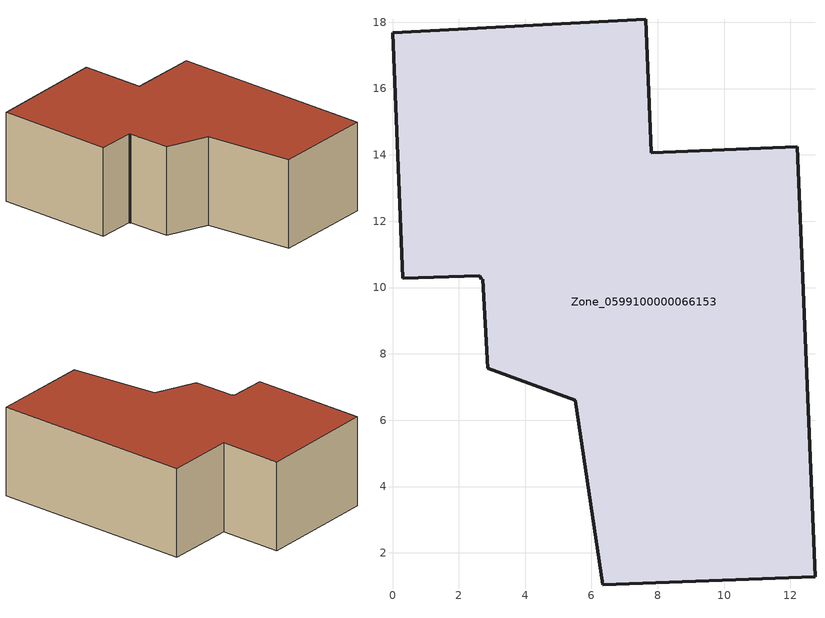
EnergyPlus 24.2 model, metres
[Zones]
Zone_0599100000066153
 floor ground (C_G): 7.63,18.1 7.8,14.07 12.2,14.25 12.74,1.29 6.35,1.03 5.5,6.6 2.87,7.57 2.73,10.25 2.67,10.25 2.63,10.35 0.3,10.28 0,17.68 z0
 wall outside (C_F): 2.73,10.25 2.87,7.57 5.5,6.6 6.35,1.03 12.74,1.29 12.2,14.25 7.8,14.07 7.63,18.1 0,17.68 0.3,10.28 2.63,10.35 2.67,10.25 2.73,10.25 z0:5.85
 roof outside (C_R): 12.74,1.29 12.2,14.25 7.8,14.07 7.63,18.1 0,17.68 0.3,10.28 2.63,10.35 2.67,10.25 2.73,10.25 2.87,7.57 5.5,6.6 6.35,1.03 z5.85
[BUILDING]
Pand.0599100000066153: North Axis=0; Terrain=City; Loads Convergence Tolerance Value=0.04; Temperature Convergence Tolerance Value=0.4; Solar Distribution=FullExterior; Maximum Number of Warmup Days=25; Minimum Number of Warmup Days=1
[Site:Location]
Rotterdam.The.Hague.AP_ZH_NLD Design_Conditions: Latitude=51.96; Longitude=4.45; Time Zone=1; Elevation=-4.5
[SITE:GROUNDTEMPERATURE:BUILDINGSURFACE]
18, 18, 18, 18, 18, 18, 18, 18, 18, 18, 18, 18
[MATERIAL] Thermal Absorptance=0.9; Solar Absorptance=0.7; Visible Absorptance=0.7
Name | Roughness | Thickness | Conductivity | Density | Specific Heat
G.D.1965 | MediumSmooth | 0.15 | 1 | 540 | 1210
F.D.1965 | Rough | 0.3 | 0.857143 | 1920 | 840
R.D.1965 | MediumRough | 0.2 | 0.08 | 1500 | 1000
[CONSTRUCTION]
C_G: G.D.1965
C_F: F.D.1965
C_R: R.D.1965
[ZONE]
Zone_0599100000066153: Type=1; Multiplier=1; Ceiling Height=Autocalculate; Volume=Autocalculate; Floor Area=autocalculate; Part of Total Floor Area=Yes
[ZONEINFILTRATION:DESIGNFLOWRATE]
Infil_Zone_0599100000066153: Zone or ZoneList or Space or SpaceList=Zone_0599100000066153; Schedule=AlwaysOn; Design Flow Rate Calculation Method=Flow/Area; Flow Rate per Floor Area=0.0042; Constant Term Coefficient=1; Temperature Term Coefficient=0; Velocity Term Coefficient=0; Velocity Squared Term Coefficient=0
[HVACTEMPLATE:ZONE:IDEALLOADSAIRSYSTEM]
Zone_0599100000066153: Maximum Heating Supply Air Temperature=50; Minimum Cooling Supply Air Temperature=13; Maximum Heating Supply Air Humidity Ratio=0.0156; Minimum Cooling Supply Air Humidity Ratio=0.0077; Heating Limit=NoLimit; Cooling Limit=NoLimit; Dehumidification Control Type=ConstantSensibleHeatRatio; Cooling Sensible Heat Ratio=0.7; Dehumidification Setpoint=60; Humidification Control Type=None; Humidification Setpoint=30; Outdoor Air Method=None; Outdoor Air Flow Rate per Person=0.00944; Outdoor Air Flow Rate per Zone Floor Area=0; Outdoor Air Flow Rate per Zone=0; Demand Controlled Ventilation Type=None; Outdoor Air Economizer Type=NoEconomizer; Heat Recovery Type=None; Sensible Heat Recovery Effectiveness=0.7; Latent Heat Recovery Effectiveness=0.65
[ZONECONTROL:THERMOSTAT]
ThermostatControl_Zone_0599100000066153: Zone or ZoneList=Zone_0599100000066153; Control Type Schedule=DualSetpointControlType; Control 1=Thermostat_Zone_0599100000066153; Temperature Difference Between Cutout And Setpoint=0
[THERMOSTATSETPOINT:DUALSETPOINT]
Thermostat_Zone_0599100000066153: Heating Setpoint Temperature Schedule=HeatingSetpoint_Zone_0599100000066153; Cooling Setpoint Temperature Schedule=CoolingSetpoint_Zone_0599100000066153
[SCHEDULE:COMPACT]
HeatingSetpoint_Zone_0599100000066153: Through: 12/31, For: AllDays, Until: 24:00, 21
CoolingSetpoint_Zone_0599100000066153: Through: 12/31, For: AllDays, Until: 24:00, 24
DualSetpointControlType: Through: 12/31, For: AllDays, Until: 24:00, 4
AlwaysOn: Through: 12/31, For: AllDays, Until: 24:00, 1
